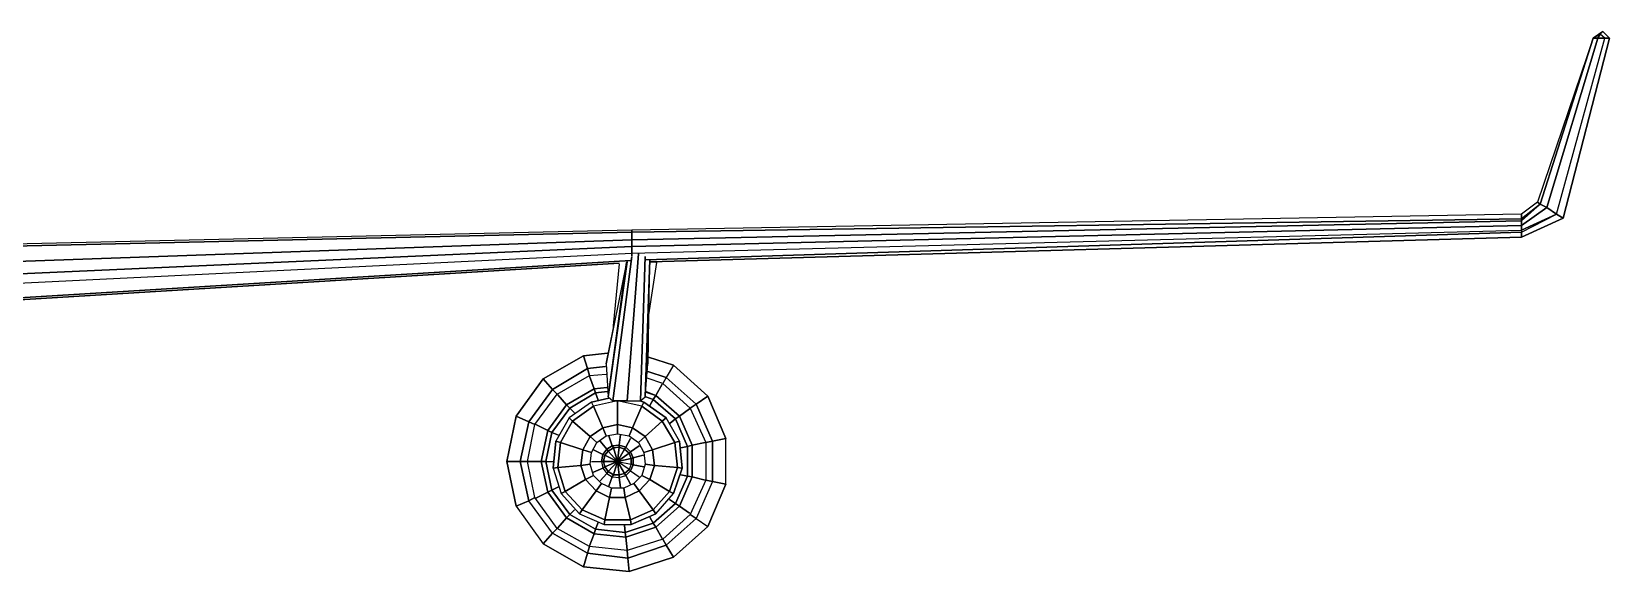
# Model space of a CAD drawing. Header units: millimetres. Extents: x -2415.6 to -2324.5, y 1851.1 to 1878.7.
# Drawn here: x -2349.7 to -2324.48, y 1853.76 to 1862.39 of the extents above; entities that cross this region are included whole.
import ezdxf

# ---------------------------------------------------------------- set-up
doc = ezdxf.new("R2010")
doc.units = ezdxf.units.MM
doc.header["$LTSCALE"] = 10
doc.layers.add('Aeronaves', color=2, linetype='Continuous')

msp = doc.modelspace()

# ---------------------------------------------------------------- linework, layer by layer
at = {"layer": 'Aeronaves'}
for p, q in [((-2324.739, 1862.281), (-2325.63, 1859.661)), ((-2324.739, 1862.281), (-2325.63, 1859.661)), ((-2325.587, 1859.629), (-2324.739, 1862.281)), ((-2324.739, 1862.281), (-2325.587, 1859.629)), ((-2325.48, 1859.575), (-2324.664, 1862.281)), ((-2324.664, 1862.281), (-2325.48, 1859.575)), ((-2325.329, 1859.468), (-2324.556, 1862.281)), ((-2325.329, 1859.468), (-2324.556, 1862.281)), ((-2324.481, 1862.281), (-2325.222, 1859.403)), ((-2325.222, 1859.403), (-2324.481, 1862.281)), ((-2324.588, 1862.389), (-2324.739, 1862.281)), ((-2324.588, 1862.389), (-2324.739, 1862.281)), ((-2324.631, 1862.346), (-2324.739, 1862.281)), ((-2324.739, 1862.281), (-2324.631, 1862.346)), ((-2324.739, 1862.281), (-2324.664, 1862.281)), ((-2324.664, 1862.281), (-2324.739, 1862.281)), ((-2324.664, 1862.281), (-2324.631, 1862.346)), ((-2324.631, 1862.346), (-2324.664, 1862.281)), ((-2324.664, 1862.281), (-2324.556, 1862.281)), ((-2324.556, 1862.281), (-2324.664, 1862.281)), ((-2324.631, 1862.346), (-2324.588, 1862.389)), ((-2324.631, 1862.346), (-2324.588, 1862.389)), ((-2324.556, 1862.281), (-2324.631, 1862.346)), ((-2324.556, 1862.281), (-2324.631, 1862.346)), ((-2324.588, 1862.389), (-2324.481, 1862.281)), ((-2324.481, 1862.281), (-2324.588, 1862.389)), ((-2324.556, 1862.281), (-2324.481, 1862.281)), ((-2324.481, 1862.281), (-2324.556, 1862.281)), ((-2325.888, 1859.468), (-2340.105, 1859.21)), ((-2325.888, 1859.468), (-2340.105, 1859.21)), ((-2325.63, 1859.661), (-2325.888, 1859.468)), ((-2325.63, 1859.661), (-2325.888, 1859.468)), ((-2325.888, 1859.393), (-2325.587, 1859.629)), ((-2325.888, 1859.36), (-2325.587, 1859.629)), ((-2325.587, 1859.629), (-2325.888, 1859.393)), ((-2325.587, 1859.629), (-2325.888, 1859.36)), ((-2325.48, 1859.575), (-2325.888, 1859.285)), ((-2325.888, 1859.285), (-2325.48, 1859.575)), ((-2325.888, 1859.393), (-2325.888, 1859.468)), ((-2325.888, 1859.468), (-2325.888, 1859.393)), ((-2325.888, 1859.178), (-2325.329, 1859.468)), ((-2325.888, 1859.21), (-2325.329, 1859.468)), ((-2325.329, 1859.468), (-2325.888, 1859.21)), ((-2325.888, 1859.178), (-2325.329, 1859.468)), ((-2325.587, 1859.629), (-2325.63, 1859.661)), ((-2325.63, 1859.661), (-2325.587, 1859.629)), ((-2325.587, 1859.629), (-2325.48, 1859.575)), ((-2325.48, 1859.575), (-2325.587, 1859.629)), ((-2325.48, 1859.575), (-2325.329, 1859.468)), ((-2325.329, 1859.468), (-2325.48, 1859.575)), ((-2325.222, 1859.403), (-2325.329, 1859.468)), ((-2325.329, 1859.468), (-2325.222, 1859.403)), ((-2340.105, 1859.21), (-2351.563, 1858.952)), ((-2340.105, 1859.21), (-2351.563, 1858.952)), ((-2340.105, 1859.178), (-2325.888, 1859.393)), ((-2325.888, 1859.393), (-2340.105, 1859.178)), ((-2325.888, 1859.36), (-2340.105, 1859.06)), ((-2340.105, 1859.06), (-2325.888, 1859.36)), ((-2340.105, 1858.952), (-2325.888, 1859.285)), ((-2325.888, 1859.285), (-2340.105, 1858.952)), ((-2340.105, 1858.845), (-2325.888, 1859.21)), ((-2340.105, 1858.845), (-2325.888, 1859.21)), ((-2340.105, 1859.21), (-2340.105, 1859.178)), ((-2340.105, 1859.178), (-2340.105, 1859.21)), ((-2325.222, 1859.403), (-2325.888, 1859.103)), ((-2325.888, 1859.103), (-2325.222, 1859.403)), ((-2325.888, 1859.393), (-2325.888, 1859.36)), ((-2325.888, 1859.36), (-2325.888, 1859.393)), ((-2325.888, 1859.285), (-2325.888, 1859.36)), ((-2325.888, 1859.36), (-2325.888, 1859.285)), ((-2325.888, 1859.285), (-2325.888, 1859.21)), ((-2325.888, 1859.21), (-2325.888, 1859.285)), ((-2325.888, 1859.21), (-2325.888, 1859.178)), ((-2325.888, 1859.21), (-2325.888, 1859.178)), ((-2351.563, 1858.92), (-2340.105, 1859.178)), ((-2340.105, 1859.178), (-2351.563, 1858.92)), ((-2351.563, 1858.652), (-2340.105, 1859.06)), ((-2340.105, 1859.06), (-2351.563, 1858.652)), ((-2351.563, 1858.437), (-2340.105, 1858.952)), ((-2340.105, 1858.952), (-2351.563, 1858.437)), ((-2340.105, 1859.06), (-2340.105, 1859.178)), ((-2340.105, 1859.178), (-2340.105, 1859.06)), ((-2340.105, 1859.06), (-2340.105, 1858.952)), ((-2340.105, 1858.952), (-2340.105, 1859.06)), ((-2340.105, 1858.952), (-2340.105, 1858.845)), ((-2340.105, 1858.845), (-2340.105, 1858.952)), ((-2339.88, 1858.738), (-2325.888, 1859.178)), ((-2325.888, 1859.178), (-2339.88, 1858.738)), ((-2325.888, 1859.103), (-2339.805, 1858.705)), ((-2339.805, 1858.705), (-2325.888, 1859.103)), ((-2325.888, 1859.103), (-2325.888, 1859.178)), ((-2325.888, 1859.178), (-2325.888, 1859.103)), ((-2351.563, 1858.287), (-2340.105, 1858.845)), ((-2351.563, 1858.287), (-2340.105, 1858.845)), ((-2340.127, 1858.727), (-2351.563, 1858.029)), ((-2351.563, 1858.029), (-2340.127, 1858.727)), ((-2340.191, 1858.695), (-2340.513, 1857.073)), ((-2340.181, 1858.705), (-2340.481, 1856.547)), ((-2340.481, 1856.547), (-2340.191, 1858.695)), ((-2340.406, 1856.483), (-2340.105, 1858.791)), ((-2340.105, 1858.791), (-2340.406, 1856.483)), ((-2340.181, 1858.716), (-2340.191, 1858.695)), ((-2340.191, 1858.695), (-2340.181, 1858.705)), ((-2339.998, 1858.834), (-2340.181, 1856.483)), ((-2340.181, 1856.483), (-2339.998, 1858.834)), ((-2340.105, 1858.802), (-2340.105, 1858.845)), ((-2340.105, 1858.845), (-2340.105, 1858.802)), ((-2339.891, 1858.791), (-2339.966, 1856.483)), ((-2339.966, 1856.483), (-2339.891, 1858.791)), ((-2339.891, 1856.547), (-2339.815, 1858.738)), ((-2339.815, 1858.738), (-2339.891, 1856.547)), ((-2339.848, 1857.073), (-2339.815, 1858.695)), ((-2339.708, 1858.695), (-2339.837, 1857.857)), ((-2339.815, 1858.738), (-2339.815, 1858.727)), ((-2339.815, 1858.727), (-2339.815, 1858.738)), ((-2339.815, 1858.727), (-2339.815, 1858.673)), ((-2339.815, 1858.716), (-2339.815, 1858.727)), ((-2339.815, 1858.695), (-2339.815, 1858.716)), ((-2339.815, 1858.673), (-2339.805, 1858.705)), ((-2339.805, 1858.705), (-2339.73, 1858.705)), ((-2339.73, 1858.705), (-2339.708, 1858.695)), ((-2339.719, 1858.705), (-2339.708, 1858.695)), ((-2339.708, 1858.695), (-2339.719, 1858.705)), ((-2340.309, 1858.684), (-2351.563, 1857.997)), ((-2351.563, 1857.997), (-2340.309, 1858.684)), ((-2340.395, 1857.685), (-2340.299, 1858.673)), ((-2340.395, 1857.653), (-2340.395, 1857.685)), ((-2339.837, 1857.814), (-2339.848, 1857.073)), ((-2339.837, 1857.857), (-2339.837, 1857.825)), ((-2339.837, 1857.825), (-2339.837, 1857.814)), ((-2340.513, 1857.073), (-2340.395, 1857.653)), ((-2341.523, 1856.837), (-2340.879, 1857.202)), ((-2340.879, 1857.202), (-2341.523, 1856.837)), ((-2340.492, 1857.245), (-2340.879, 1857.202)), ((-2340.879, 1857.202), (-2340.492, 1857.245)), ((-2340.879, 1857.202), (-2340.814, 1856.998)), ((-2340.814, 1856.998), (-2340.879, 1857.202)), ((-2339.837, 1857.181), (-2339.44, 1857.052)), ((-2339.44, 1857.052), (-2339.837, 1857.181)), ((-2339.837, 1857.181), (-2339.44, 1857.052)), ((-2339.44, 1857.052), (-2339.837, 1857.181)), ((-2340.814, 1856.998), (-2341.372, 1856.665)), ((-2341.372, 1856.665), (-2340.814, 1856.998)), ((-2340.524, 1857.03), (-2340.814, 1856.998)), ((-2340.814, 1856.998), (-2340.524, 1857.03)), ((-2340.782, 1856.891), (-2340.814, 1856.998)), ((-2340.814, 1856.998), (-2340.782, 1856.891)), ((-2340.513, 1857.073), (-2340.481, 1856.547)), ((-2339.891, 1856.547), (-2339.848, 1857.073)), ((-2339.848, 1856.955), (-2339.558, 1856.858)), ((-2339.558, 1856.858), (-2339.848, 1856.955)), ((-2339.44, 1857.052), (-2339.558, 1856.858)), ((-2339.44, 1857.052), (-2339.558, 1856.858)), ((-2338.892, 1856.558), (-2339.44, 1857.052)), ((-2339.44, 1857.052), (-2338.892, 1856.558)), ((-2338.892, 1856.558), (-2339.44, 1857.052)), ((-2338.892, 1856.558), (-2339.44, 1857.052)), ((-2341.952, 1856.236), (-2341.523, 1856.837)), ((-2341.523, 1856.837), (-2341.952, 1856.236)), ((-2341.523, 1856.837), (-2341.372, 1856.665)), ((-2341.372, 1856.665), (-2341.523, 1856.837)), ((-2341.297, 1856.59), (-2340.782, 1856.891)), ((-2341.147, 1856.418), (-2340.707, 1856.676)), ((-2340.707, 1856.676), (-2341.147, 1856.418)), ((-2340.782, 1856.891), (-2340.513, 1856.912)), ((-2340.782, 1856.88), (-2340.707, 1856.676)), ((-2340.707, 1856.676), (-2340.782, 1856.88)), ((-2340.707, 1856.676), (-2340.503, 1856.697)), ((-2340.503, 1856.697), (-2340.707, 1856.676)), ((-2340.685, 1856.611), (-2340.707, 1856.676)), ((-2340.707, 1856.676), (-2340.685, 1856.611)), ((-2339.611, 1856.762), (-2339.858, 1856.848)), ((-2339.719, 1856.568), (-2339.622, 1856.751)), ((-2339.622, 1856.751), (-2339.719, 1856.568)), ((-2339.558, 1856.858), (-2339.611, 1856.762)), ((-2339.558, 1856.858), (-2339.611, 1856.762)), ((-2339.611, 1856.762), (-2339.171, 1856.364)), ((-2339.074, 1856.429), (-2339.558, 1856.858)), ((-2339.558, 1856.858), (-2339.074, 1856.429)), ((-2341.372, 1856.665), (-2341.748, 1856.15)), ((-2341.748, 1856.15), (-2341.372, 1856.665)), ((-2341.652, 1856.107), (-2341.297, 1856.59)), ((-2341.297, 1856.59), (-2341.372, 1856.665)), ((-2341.372, 1856.665), (-2341.297, 1856.59)), ((-2341.147, 1856.418), (-2341.287, 1856.579)), ((-2341.287, 1856.579), (-2341.147, 1856.418)), ((-2340.75, 1856.461), (-2341.104, 1856.214)), ((-2340.75, 1856.461), (-2341.104, 1856.214)), ((-2341.093, 1856.364), (-2340.685, 1856.611)), ((-2340.685, 1856.611), (-2341.093, 1856.364)), ((-2340.47, 1856.526), (-2340.75, 1856.461)), ((-2340.47, 1856.526), (-2340.75, 1856.461)), ((-2340.75, 1856.461), (-2340.47, 1856.526)), ((-2340.717, 1856.397), (-2340.75, 1856.461)), ((-2340.717, 1856.397), (-2340.75, 1856.461)), ((-2340.331, 1856.483), (-2340.717, 1856.397)), ((-2340.331, 1856.483), (-2340.717, 1856.397)), ((-2340.492, 1856.633), (-2340.685, 1856.611)), ((-2340.685, 1856.611), (-2340.492, 1856.633)), ((-2340.642, 1856.493), (-2340.685, 1856.611)), ((-2340.685, 1856.611), (-2340.642, 1856.493)), ((-2340.481, 1856.547), (-2340.406, 1856.483)), ((-2340.181, 1856.483), (-2340.406, 1856.483)), ((-2340.406, 1856.483), (-2340.181, 1856.483)), ((-2339.944, 1856.397), (-2340.331, 1856.483)), ((-2340.331, 1856.483), (-2340.331, 1856.107)), ((-2339.944, 1856.397), (-2340.331, 1856.483)), ((-2340.331, 1856.107), (-2340.331, 1856.483)), ((-2340.181, 1856.483), (-2339.966, 1856.483)), ((-2340.181, 1856.483), (-2339.966, 1856.483)), ((-2339.912, 1856.461), (-2339.976, 1856.483)), ((-2339.976, 1856.483), (-2339.912, 1856.461)), ((-2339.912, 1856.461), (-2339.976, 1856.483)), ((-2339.966, 1856.483), (-2339.891, 1856.547)), ((-2339.944, 1856.397), (-2339.912, 1856.461)), ((-2339.912, 1856.461), (-2339.944, 1856.397)), ((-2339.912, 1856.461), (-2339.558, 1856.214)), ((-2339.558, 1856.214), (-2339.912, 1856.461)), ((-2339.558, 1856.214), (-2339.912, 1856.461)), ((-2339.88, 1856.633), (-2339.88, 1856.622)), ((-2339.719, 1856.568), (-2339.88, 1856.633)), ((-2339.88, 1856.622), (-2339.719, 1856.568)), ((-2339.88, 1856.547), (-2339.762, 1856.504)), ((-2339.762, 1856.504), (-2339.88, 1856.547)), ((-2339.815, 1856.407), (-2339.762, 1856.504)), ((-2339.762, 1856.504), (-2339.815, 1856.407)), ((-2339.762, 1856.504), (-2339.719, 1856.568)), ((-2339.719, 1856.568), (-2339.762, 1856.504)), ((-2339.762, 1856.504), (-2339.407, 1856.193)), ((-2339.407, 1856.193), (-2339.762, 1856.504)), ((-2339.719, 1856.568), (-2339.343, 1856.236)), ((-2339.343, 1856.236), (-2339.719, 1856.568)), ((-2339.074, 1856.429), (-2339.171, 1856.364)), ((-2339.171, 1856.364), (-2339.074, 1856.429)), ((-2339.074, 1856.429), (-2338.892, 1856.558)), ((-2338.892, 1856.558), (-2339.074, 1856.429)), ((-2338.817, 1855.838), (-2339.074, 1856.429)), ((-2339.074, 1856.429), (-2338.817, 1855.838)), ((-2338.892, 1856.558), (-2338.602, 1855.881)), ((-2338.602, 1855.881), (-2338.892, 1856.558)), ((-2338.602, 1855.881), (-2338.892, 1856.558)), ((-2338.602, 1855.881), (-2338.892, 1856.558)), ((-2342.103, 1855.516), (-2341.952, 1856.236)), ((-2341.952, 1856.236), (-2342.103, 1855.516)), ((-2342.103, 1855.516), (-2341.952, 1856.236)), ((-2341.952, 1856.236), (-2342.103, 1855.516)), ((-2341.952, 1856.236), (-2341.748, 1856.15)), ((-2341.748, 1856.15), (-2341.952, 1856.236)), ((-2341.448, 1856.01), (-2341.147, 1856.418)), ((-2341.147, 1856.418), (-2341.448, 1856.01)), ((-2341.383, 1855.978), (-2341.093, 1856.364)), ((-2341.093, 1856.364), (-2341.383, 1855.978)), ((-2341.104, 1856.214), (-2341.319, 1855.838)), ((-2341.104, 1856.214), (-2341.319, 1855.838)), ((-2341.093, 1856.364), (-2341.147, 1856.418)), ((-2341.147, 1856.418), (-2341.093, 1856.364)), ((-2341.104, 1856.214), (-2341.05, 1856.16)), ((-2341.05, 1856.16), (-2341.104, 1856.214)), ((-2341.018, 1856.289), (-2341.093, 1856.364)), ((-2341.093, 1856.364), (-2341.018, 1856.289)), ((-2341.05, 1856.16), (-2340.717, 1856.397)), ((-2340.717, 1856.397), (-2341.05, 1856.16)), ((-2340.717, 1856.397), (-2340.567, 1856.053)), ((-2340.567, 1856.053), (-2340.717, 1856.397)), ((-2340.095, 1856.053), (-2339.944, 1856.397)), ((-2339.944, 1856.397), (-2340.095, 1856.053)), ((-2339.622, 1856.16), (-2339.944, 1856.397)), ((-2339.944, 1856.397), (-2339.622, 1856.16)), ((-2339.558, 1856.214), (-2339.622, 1856.16)), ((-2339.622, 1856.16), (-2339.558, 1856.214)), ((-2339.343, 1855.838), (-2339.558, 1856.214)), ((-2339.343, 1855.838), (-2339.558, 1856.214)), ((-2339.493, 1856.128), (-2339.407, 1856.193)), ((-2339.407, 1856.193), (-2339.493, 1856.128)), ((-2339.407, 1856.193), (-2339.343, 1856.236)), ((-2339.343, 1856.236), (-2339.407, 1856.193)), ((-2339.407, 1856.193), (-2339.214, 1855.752)), ((-2339.214, 1855.752), (-2339.407, 1856.193)), ((-2339.182, 1856.354), (-2339.343, 1856.236)), ((-2339.343, 1856.236), (-2339.182, 1856.354)), ((-2339.343, 1856.236), (-2339.139, 1855.774)), ((-2339.139, 1855.774), (-2339.343, 1856.236)), ((-2339.171, 1856.364), (-2338.924, 1855.817)), ((-2341.748, 1856.15), (-2341.888, 1855.516)), ((-2341.888, 1855.516), (-2341.748, 1856.15)), ((-2341.77, 1855.516), (-2341.652, 1856.107)), ((-2341.652, 1856.107), (-2341.748, 1856.15)), ((-2341.748, 1856.15), (-2341.652, 1856.107)), ((-2341.641, 1856.107), (-2341.448, 1856.01)), ((-2341.448, 1856.01), (-2341.641, 1856.107)), ((-2341.555, 1855.516), (-2341.448, 1856.01)), ((-2341.448, 1856.01), (-2341.555, 1855.516)), ((-2341.48, 1855.516), (-2341.383, 1855.978)), ((-2341.383, 1855.978), (-2341.48, 1855.516)), ((-2341.383, 1855.978), (-2341.448, 1856.01)), ((-2341.448, 1856.01), (-2341.383, 1855.978)), ((-2341.276, 1855.935), (-2341.383, 1855.978)), ((-2341.383, 1855.978), (-2341.276, 1855.935)), ((-2341.05, 1856.16), (-2341.244, 1855.817)), ((-2341.244, 1855.817), (-2341.05, 1856.16)), ((-2341.05, 1856.16), (-2340.771, 1855.913)), ((-2340.771, 1855.913), (-2341.05, 1856.16)), ((-2340.567, 1856.053), (-2340.771, 1855.913)), ((-2340.771, 1855.913), (-2340.567, 1856.053)), ((-2340.664, 1855.817), (-2340.513, 1855.924)), ((-2340.331, 1856.107), (-2340.567, 1856.053)), ((-2340.567, 1856.053), (-2340.331, 1856.107)), ((-2340.567, 1856.053), (-2340.513, 1855.924)), ((-2340.513, 1855.924), (-2340.567, 1856.053)), ((-2340.513, 1855.924), (-2340.331, 1855.956)), ((-2340.47, 1855.924), (-2340.417, 1855.763)), ((-2340.417, 1855.763), (-2340.47, 1855.924)), ((-2340.331, 1856.107), (-2340.331, 1855.956)), ((-2340.095, 1856.053), (-2340.331, 1856.107)), ((-2340.331, 1856.107), (-2340.095, 1856.053)), ((-2340.331, 1855.956), (-2340.331, 1856.107)), ((-2340.331, 1855.956), (-2340.148, 1855.924)), ((-2340.288, 1855.946), (-2340.309, 1855.774)), ((-2340.309, 1855.774), (-2340.288, 1855.946)), ((-2340.148, 1855.924), (-2340.095, 1856.053)), ((-2340.095, 1856.053), (-2340.148, 1855.924)), ((-2340.148, 1855.924), (-2339.998, 1855.817)), ((-2339.891, 1855.913), (-2340.095, 1856.053)), ((-2340.095, 1856.053), (-2339.891, 1855.913)), ((-2339.891, 1855.913), (-2339.622, 1856.16)), ((-2339.622, 1856.16), (-2339.891, 1855.913)), ((-2339.418, 1855.817), (-2339.622, 1856.16)), ((-2339.622, 1856.16), (-2339.418, 1855.817)), ((-2341.319, 1855.838), (-2341.362, 1855.409)), ((-2341.362, 1855.409), (-2341.319, 1855.838)), ((-2341.319, 1855.838), (-2341.362, 1855.409)), ((-2341.319, 1855.838), (-2341.244, 1855.817)), ((-2341.319, 1855.838), (-2341.244, 1855.817)), ((-2341.244, 1855.817), (-2341.319, 1855.838)), ((-2341.244, 1855.817), (-2341.287, 1855.419)), ((-2341.287, 1855.419), (-2341.244, 1855.817)), ((-2341.244, 1855.817), (-2340.889, 1855.699)), ((-2340.889, 1855.699), (-2341.244, 1855.817)), ((-2340.889, 1855.699), (-2340.921, 1855.452)), ((-2340.921, 1855.452), (-2340.889, 1855.699)), ((-2340.771, 1855.913), (-2340.889, 1855.699)), ((-2340.889, 1855.699), (-2340.771, 1855.913)), ((-2340.889, 1855.699), (-2340.75, 1855.656)), ((-2340.75, 1855.656), (-2340.889, 1855.699)), ((-2340.771, 1855.913), (-2340.664, 1855.817)), ((-2340.664, 1855.817), (-2340.771, 1855.913)), ((-2340.75, 1855.656), (-2340.664, 1855.817)), ((-2340.717, 1855.699), (-2340.567, 1855.623)), ((-2340.567, 1855.623), (-2340.717, 1855.699)), ((-2340.61, 1855.838), (-2340.503, 1855.709)), ((-2340.503, 1855.709), (-2340.61, 1855.838)), ((-2340.567, 1855.623), (-2340.503, 1855.709)), ((-2340.503, 1855.709), (-2340.567, 1855.623)), ((-2340.535, 1855.613), (-2340.481, 1855.677)), ((-2340.481, 1855.677), (-2340.535, 1855.613)), ((-2340.503, 1855.709), (-2340.417, 1855.763)), ((-2340.417, 1855.763), (-2340.503, 1855.709)), ((-2340.503, 1855.709), (-2340.481, 1855.677)), ((-2340.481, 1855.677), (-2340.503, 1855.709)), ((-2340.481, 1855.677), (-2340.395, 1855.731)), ((-2340.395, 1855.731), (-2340.481, 1855.677)), ((-2340.481, 1855.677), (-2340.331, 1855.516)), ((-2340.331, 1855.516), (-2340.481, 1855.677)), ((-2340.417, 1855.763), (-2340.309, 1855.774)), ((-2340.309, 1855.774), (-2340.417, 1855.763)), ((-2340.417, 1855.763), (-2340.395, 1855.731)), ((-2340.395, 1855.731), (-2340.417, 1855.763)), ((-2340.395, 1855.731), (-2340.309, 1855.742)), ((-2340.309, 1855.742), (-2340.395, 1855.731)), ((-2340.395, 1855.731), (-2340.331, 1855.516)), ((-2340.331, 1855.516), (-2340.395, 1855.731)), ((-2340.309, 1855.742), (-2340.331, 1855.516)), ((-2340.331, 1855.516), (-2340.309, 1855.742)), ((-2340.223, 1855.709), (-2340.331, 1855.516)), ((-2340.331, 1855.516), (-2340.223, 1855.709)), ((-2340.309, 1855.774), (-2340.202, 1855.742)), ((-2340.202, 1855.742), (-2340.309, 1855.774)), ((-2340.309, 1855.774), (-2340.309, 1855.742)), ((-2340.309, 1855.742), (-2340.309, 1855.774)), ((-2340.309, 1855.742), (-2340.223, 1855.709)), ((-2340.223, 1855.709), (-2340.309, 1855.742)), ((-2340.202, 1855.742), (-2340.223, 1855.709)), ((-2340.223, 1855.709), (-2340.202, 1855.742)), ((-2340.223, 1855.709), (-2340.148, 1855.645)), ((-2340.148, 1855.645), (-2340.223, 1855.709)), ((-2340.127, 1855.881), (-2340.202, 1855.742)), ((-2340.202, 1855.742), (-2340.127, 1855.881)), ((-2340.202, 1855.742), (-2340.127, 1855.666)), ((-2340.127, 1855.666), (-2340.202, 1855.742)), ((-2340.127, 1855.666), (-2340.148, 1855.645)), ((-2340.148, 1855.645), (-2340.127, 1855.666)), ((-2339.987, 1855.763), (-2340.127, 1855.666)), ((-2340.127, 1855.666), (-2339.987, 1855.763)), ((-2340.127, 1855.666), (-2340.084, 1855.57)), ((-2340.084, 1855.57), (-2340.127, 1855.666)), ((-2339.998, 1855.817), (-2339.891, 1855.913)), ((-2339.891, 1855.913), (-2339.998, 1855.817)), ((-2339.998, 1855.817), (-2339.912, 1855.656)), ((-2339.912, 1855.656), (-2339.772, 1855.699)), ((-2339.772, 1855.699), (-2339.912, 1855.656)), ((-2339.772, 1855.699), (-2339.891, 1855.913)), ((-2339.891, 1855.913), (-2339.772, 1855.699)), ((-2339.772, 1855.699), (-2339.418, 1855.817)), ((-2339.418, 1855.817), (-2339.772, 1855.699)), ((-2339.74, 1855.452), (-2339.772, 1855.699)), ((-2339.772, 1855.699), (-2339.74, 1855.452)), ((-2339.418, 1855.817), (-2339.343, 1855.838)), ((-2339.343, 1855.838), (-2339.418, 1855.817)), ((-2339.375, 1855.419), (-2339.418, 1855.817)), ((-2339.418, 1855.817), (-2339.375, 1855.419)), ((-2339.3, 1855.409), (-2339.343, 1855.838)), ((-2339.343, 1855.838), (-2339.3, 1855.409)), ((-2339.3, 1855.409), (-2339.343, 1855.838)), ((-2339.321, 1855.731), (-2339.214, 1855.752)), ((-2339.214, 1855.752), (-2339.321, 1855.731)), ((-2339.214, 1855.752), (-2339.139, 1855.774)), ((-2339.139, 1855.774), (-2339.214, 1855.752)), ((-2339.214, 1855.752), (-2339.214, 1855.28)), ((-2339.214, 1855.28), (-2339.214, 1855.752)), ((-2338.935, 1855.817), (-2339.139, 1855.774)), ((-2339.139, 1855.774), (-2338.935, 1855.817)), ((-2339.139, 1855.774), (-2339.139, 1855.269)), ((-2339.139, 1855.269), (-2339.139, 1855.774)), ((-2338.817, 1855.838), (-2338.924, 1855.817)), ((-2338.924, 1855.817), (-2338.817, 1855.838)), ((-2338.924, 1855.817), (-2338.924, 1855.215)), ((-2338.817, 1855.838), (-2338.602, 1855.881)), ((-2338.602, 1855.881), (-2338.817, 1855.838)), ((-2338.817, 1855.194), (-2338.817, 1855.838)), ((-2338.817, 1855.838), (-2338.817, 1855.194)), ((-2338.602, 1855.151), (-2338.602, 1855.881)), ((-2338.602, 1855.151), (-2338.602, 1855.881)), ((-2341.952, 1854.797), (-2342.103, 1855.516)), ((-2342.103, 1855.516), (-2341.952, 1854.797)), ((-2341.888, 1855.516), (-2342.103, 1855.516)), ((-2342.103, 1855.516), (-2341.888, 1855.516)), ((-2341.888, 1855.516), (-2341.748, 1854.883)), ((-2341.748, 1854.883), (-2341.888, 1855.516)), ((-2341.77, 1855.516), (-2341.888, 1855.516)), ((-2341.888, 1855.516), (-2341.77, 1855.516)), ((-2341.652, 1854.936), (-2341.77, 1855.516)), ((-2341.759, 1855.516), (-2341.555, 1855.516)), ((-2341.555, 1855.516), (-2341.759, 1855.516)), ((-2341.555, 1855.516), (-2341.48, 1855.516)), ((-2341.555, 1855.516), (-2341.448, 1855.022)), ((-2341.448, 1855.022), (-2341.555, 1855.516)), ((-2341.48, 1855.516), (-2341.555, 1855.516)), ((-2341.555, 1855.516), (-2341.48, 1855.516)), ((-2341.48, 1855.516), (-2341.362, 1855.516)), ((-2341.48, 1855.516), (-2341.383, 1855.054)), ((-2341.383, 1855.054), (-2341.48, 1855.516)), ((-2341.48, 1855.516), (-2341.362, 1855.516)), ((-2341.287, 1855.419), (-2341.362, 1855.409)), ((-2341.362, 1855.409), (-2341.287, 1855.419)), ((-2341.287, 1855.419), (-2341.362, 1855.409)), ((-2341.287, 1855.419), (-2340.921, 1855.452)), ((-2340.921, 1855.452), (-2341.287, 1855.419)), ((-2341.168, 1855.033), (-2341.287, 1855.419)), ((-2341.287, 1855.419), (-2341.168, 1855.033)), ((-2340.921, 1855.452), (-2340.771, 1855.473)), ((-2340.771, 1855.473), (-2340.921, 1855.452)), ((-2340.921, 1855.452), (-2340.846, 1855.226)), ((-2340.846, 1855.226), (-2340.921, 1855.452)), ((-2340.771, 1855.473), (-2340.75, 1855.656)), ((-2340.717, 1855.291), (-2340.771, 1855.473)), ((-2340.75, 1855.516), (-2340.589, 1855.516)), ((-2340.75, 1855.516), (-2340.589, 1855.516)), ((-2340.589, 1855.516), (-2340.567, 1855.623)), ((-2340.567, 1855.623), (-2340.589, 1855.516)), ((-2340.589, 1855.516), (-2340.567, 1855.409)), ((-2340.556, 1855.516), (-2340.589, 1855.516)), ((-2340.589, 1855.516), (-2340.567, 1855.409)), ((-2340.589, 1855.516), (-2340.556, 1855.516)), ((-2340.567, 1855.623), (-2340.535, 1855.613)), ((-2340.535, 1855.613), (-2340.567, 1855.623)), ((-2340.535, 1855.43), (-2340.567, 1855.409)), ((-2340.567, 1855.409), (-2340.535, 1855.43)), ((-2340.556, 1855.516), (-2340.535, 1855.613)), ((-2340.535, 1855.613), (-2340.556, 1855.516)), ((-2340.535, 1855.43), (-2340.556, 1855.516)), ((-2340.556, 1855.516), (-2340.535, 1855.43)), ((-2340.331, 1855.516), (-2340.556, 1855.516)), ((-2340.556, 1855.516), (-2340.331, 1855.516)), ((-2340.331, 1855.516), (-2340.535, 1855.613)), ((-2340.535, 1855.613), (-2340.331, 1855.516)), ((-2340.331, 1855.516), (-2340.535, 1855.43)), ((-2340.535, 1855.43), (-2340.331, 1855.516)), ((-2340.481, 1855.355), (-2340.535, 1855.43)), ((-2340.535, 1855.43), (-2340.481, 1855.355)), ((-2340.481, 1855.355), (-2340.331, 1855.516)), ((-2340.331, 1855.516), (-2340.481, 1855.355)), ((-2340.395, 1855.301), (-2340.331, 1855.516)), ((-2340.331, 1855.516), (-2340.395, 1855.301)), ((-2340.148, 1855.645), (-2340.331, 1855.516)), ((-2340.331, 1855.516), (-2340.148, 1855.645)), ((-2340.331, 1855.516), (-2340.116, 1855.559)), ((-2340.116, 1855.559), (-2340.331, 1855.516)), ((-2340.309, 1855.301), (-2340.331, 1855.516)), ((-2340.223, 1855.323), (-2340.331, 1855.516)), ((-2340.331, 1855.516), (-2340.309, 1855.301)), ((-2340.148, 1855.387), (-2340.331, 1855.516)), ((-2340.331, 1855.516), (-2340.223, 1855.323)), ((-2340.331, 1855.516), (-2340.116, 1855.473)), ((-2340.148, 1855.387), (-2340.331, 1855.516)), ((-2340.331, 1855.516), (-2340.116, 1855.473)), ((-2340.148, 1855.645), (-2340.116, 1855.559)), ((-2340.116, 1855.559), (-2340.148, 1855.645)), ((-2340.116, 1855.473), (-2340.148, 1855.387)), ((-2340.116, 1855.473), (-2340.148, 1855.387)), ((-2340.127, 1855.366), (-2340.084, 1855.462)), ((-2340.084, 1855.462), (-2340.127, 1855.366)), ((-2340.084, 1855.57), (-2340.116, 1855.559)), ((-2340.116, 1855.559), (-2340.084, 1855.57)), ((-2340.116, 1855.559), (-2340.116, 1855.473)), ((-2340.116, 1855.473), (-2340.116, 1855.559)), ((-2340.084, 1855.462), (-2340.116, 1855.473)), ((-2340.084, 1855.462), (-2340.116, 1855.473)), ((-2340.116, 1855.473), (-2340.084, 1855.462)), ((-2339.923, 1855.613), (-2340.084, 1855.57)), ((-2340.084, 1855.57), (-2339.923, 1855.613)), ((-2340.084, 1855.57), (-2340.084, 1855.462)), ((-2340.084, 1855.462), (-2340.084, 1855.57)), ((-2339.912, 1855.43), (-2340.084, 1855.462)), ((-2340.084, 1855.462), (-2339.912, 1855.43)), ((-2339.891, 1855.473), (-2339.944, 1855.291)), ((-2339.912, 1855.656), (-2339.891, 1855.473)), ((-2339.891, 1855.473), (-2339.74, 1855.452)), ((-2339.74, 1855.452), (-2339.891, 1855.473)), ((-2339.815, 1855.226), (-2339.74, 1855.452)), ((-2339.74, 1855.452), (-2339.815, 1855.226)), ((-2339.74, 1855.452), (-2339.375, 1855.419)), ((-2339.375, 1855.419), (-2339.74, 1855.452)), ((-2339.504, 1855.033), (-2339.375, 1855.419)), ((-2339.375, 1855.419), (-2339.504, 1855.033)), ((-2339.375, 1855.419), (-2339.3, 1855.409)), ((-2339.3, 1855.409), (-2339.375, 1855.419)), ((-2341.362, 1855.409), (-2341.233, 1855.001)), ((-2341.362, 1855.409), (-2341.233, 1855.001)), ((-2341.168, 1855.033), (-2340.846, 1855.226)), ((-2340.846, 1855.226), (-2341.168, 1855.033)), ((-2340.846, 1855.226), (-2340.717, 1855.291)), ((-2340.717, 1855.291), (-2340.846, 1855.226)), ((-2340.846, 1855.226), (-2340.674, 1855.044)), ((-2340.674, 1855.044), (-2340.846, 1855.226)), ((-2340.717, 1855.344), (-2340.567, 1855.409)), ((-2340.567, 1855.409), (-2340.717, 1855.344)), ((-2340.589, 1855.162), (-2340.717, 1855.291)), ((-2340.589, 1855.162), (-2340.674, 1855.044)), ((-2340.674, 1855.044), (-2340.589, 1855.162)), ((-2340.61, 1855.205), (-2340.503, 1855.323)), ((-2340.503, 1855.323), (-2340.61, 1855.205)), ((-2340.427, 1855.087), (-2340.589, 1855.162)), ((-2340.567, 1855.409), (-2340.503, 1855.323)), ((-2340.567, 1855.409), (-2340.503, 1855.323)), ((-2340.481, 1855.355), (-2340.503, 1855.323)), ((-2340.503, 1855.323), (-2340.481, 1855.355)), ((-2340.503, 1855.323), (-2340.417, 1855.269)), ((-2340.503, 1855.323), (-2340.417, 1855.269)), ((-2340.395, 1855.301), (-2340.481, 1855.355)), ((-2340.481, 1855.355), (-2340.395, 1855.301)), ((-2340.47, 1855.119), (-2340.417, 1855.269)), ((-2340.417, 1855.269), (-2340.47, 1855.119)), ((-2340.395, 1855.301), (-2340.417, 1855.269)), ((-2340.417, 1855.269), (-2340.395, 1855.301)), ((-2340.417, 1855.269), (-2340.309, 1855.258)), ((-2340.417, 1855.269), (-2340.309, 1855.258)), ((-2340.309, 1855.301), (-2340.395, 1855.301)), ((-2340.395, 1855.301), (-2340.309, 1855.301)), ((-2340.223, 1855.323), (-2340.309, 1855.301)), ((-2340.309, 1855.301), (-2340.223, 1855.323)), ((-2340.309, 1855.301), (-2340.309, 1855.258)), ((-2340.309, 1855.258), (-2340.309, 1855.301)), ((-2340.309, 1855.258), (-2340.202, 1855.291)), ((-2340.309, 1855.258), (-2340.202, 1855.291)), ((-2340.288, 1855.097), (-2340.309, 1855.258)), ((-2340.309, 1855.258), (-2340.288, 1855.097)), ((-2340.073, 1855.162), (-2340.234, 1855.087)), ((-2340.148, 1855.387), (-2340.223, 1855.323)), ((-2340.223, 1855.323), (-2340.148, 1855.387)), ((-2340.223, 1855.323), (-2340.202, 1855.291)), ((-2340.202, 1855.291), (-2340.223, 1855.323)), ((-2340.202, 1855.291), (-2340.127, 1855.366)), ((-2340.202, 1855.291), (-2340.127, 1855.366)), ((-2340.127, 1855.151), (-2340.202, 1855.291)), ((-2340.202, 1855.291), (-2340.127, 1855.151)), ((-2340.127, 1855.366), (-2340.148, 1855.387)), ((-2340.148, 1855.387), (-2340.127, 1855.366)), ((-2340.127, 1855.366), (-2339.987, 1855.269)), ((-2340.127, 1855.366), (-2339.987, 1855.269)), ((-2339.944, 1855.291), (-2340.073, 1855.162)), ((-2340.073, 1855.162), (-2339.987, 1855.044)), ((-2339.987, 1855.044), (-2340.073, 1855.162)), ((-2339.987, 1855.044), (-2339.815, 1855.226)), ((-2339.815, 1855.226), (-2339.987, 1855.044)), ((-2339.944, 1855.291), (-2339.815, 1855.226)), ((-2339.815, 1855.226), (-2339.944, 1855.291)), ((-2339.815, 1855.226), (-2339.504, 1855.033)), ((-2339.504, 1855.033), (-2339.815, 1855.226)), ((-2339.3, 1855.409), (-2339.44, 1855.001)), ((-2339.44, 1855.001), (-2339.3, 1855.409)), ((-2339.44, 1855.001), (-2339.3, 1855.409)), ((-2339.407, 1854.84), (-2339.214, 1855.28)), ((-2339.214, 1855.28), (-2339.407, 1854.84)), ((-2339.343, 1854.797), (-2339.139, 1855.269)), ((-2339.139, 1855.269), (-2339.343, 1854.797)), ((-2339.214, 1855.28), (-2339.321, 1855.301)), ((-2339.321, 1855.301), (-2339.214, 1855.28)), ((-2339.214, 1855.28), (-2339.139, 1855.269)), ((-2339.139, 1855.269), (-2339.214, 1855.28)), ((-2339.214, 1855.28), (-2339.139, 1855.269)), ((-2338.924, 1855.215), (-2339.171, 1854.668)), ((-2338.935, 1855.215), (-2339.139, 1855.269)), ((-2339.139, 1855.269), (-2338.935, 1855.215)), ((-2338.817, 1855.194), (-2339.074, 1854.603)), ((-2338.817, 1855.194), (-2339.074, 1854.603)), ((-2338.817, 1855.194), (-2338.924, 1855.215)), ((-2338.924, 1855.215), (-2338.817, 1855.194)), ((-2338.602, 1855.151), (-2338.817, 1855.194)), ((-2338.817, 1855.194), (-2338.602, 1855.151)), ((-2341.748, 1854.883), (-2341.652, 1854.936)), ((-2341.652, 1854.936), (-2341.748, 1854.883)), ((-2341.297, 1854.442), (-2341.652, 1854.936)), ((-2341.641, 1854.926), (-2341.448, 1855.022)), ((-2341.448, 1855.022), (-2341.641, 1854.926)), ((-2341.383, 1855.054), (-2341.448, 1855.022)), ((-2341.448, 1855.022), (-2341.383, 1855.054)), ((-2341.383, 1855.054), (-2341.448, 1855.022)), ((-2341.448, 1855.022), (-2341.147, 1854.614)), ((-2341.147, 1854.614), (-2341.448, 1855.022)), ((-2341.383, 1855.054), (-2341.276, 1855.108)), ((-2341.276, 1855.108), (-2341.383, 1855.054)), ((-2341.383, 1855.054), (-2341.093, 1854.668)), ((-2341.093, 1854.668), (-2341.383, 1855.054)), ((-2341.233, 1855.001), (-2341.168, 1855.033)), ((-2341.168, 1855.033), (-2341.233, 1855.001)), ((-2341.233, 1855.001), (-2340.943, 1854.679)), ((-2341.233, 1855.001), (-2340.943, 1854.679)), ((-2341.168, 1855.033), (-2340.9, 1854.743)), ((-2340.9, 1854.743), (-2341.168, 1855.033)), ((-2340.9, 1854.743), (-2340.674, 1855.044)), ((-2340.674, 1855.044), (-2340.9, 1854.743)), ((-2340.674, 1855.044), (-2340.46, 1854.936)), ((-2340.46, 1854.936), (-2340.674, 1855.044)), ((-2340.46, 1854.936), (-2340.535, 1854.582)), ((-2340.535, 1854.582), (-2340.46, 1854.936)), ((-2340.427, 1855.087), (-2340.46, 1854.936)), ((-2340.46, 1854.936), (-2340.427, 1855.087)), ((-2340.46, 1854.936), (-2340.213, 1854.936)), ((-2340.213, 1854.936), (-2340.46, 1854.936)), ((-2340.234, 1855.087), (-2340.427, 1855.087)), ((-2340.234, 1855.087), (-2340.213, 1854.936)), ((-2340.213, 1854.936), (-2340.234, 1855.087)), ((-2340.213, 1854.936), (-2339.987, 1855.044)), ((-2339.987, 1855.044), (-2340.213, 1854.936)), ((-2340.213, 1854.936), (-2340.127, 1854.582)), ((-2340.127, 1854.582), (-2340.213, 1854.936)), ((-2339.987, 1855.044), (-2339.762, 1854.743)), ((-2339.762, 1854.743), (-2339.987, 1855.044)), ((-2339.762, 1854.743), (-2339.504, 1855.033)), ((-2339.504, 1855.033), (-2339.762, 1854.743)), ((-2339.719, 1854.679), (-2339.44, 1855.001)), ((-2339.719, 1854.679), (-2339.44, 1855.001)), ((-2339.44, 1855.001), (-2339.504, 1855.033)), ((-2339.504, 1855.033), (-2339.44, 1855.001)), ((-2338.892, 1854.474), (-2338.602, 1855.151)), ((-2338.602, 1855.151), (-2338.892, 1854.474)), ((-2338.892, 1854.474), (-2338.602, 1855.151)), ((-2338.892, 1854.474), (-2338.602, 1855.151)), ((-2341.952, 1854.797), (-2341.748, 1854.883)), ((-2341.748, 1854.883), (-2341.952, 1854.797)), ((-2341.952, 1854.797), (-2341.523, 1854.195)), ((-2341.952, 1854.797), (-2341.523, 1854.195)), ((-2341.372, 1854.367), (-2341.748, 1854.883)), ((-2341.372, 1854.367), (-2341.748, 1854.883)), ((-2341.093, 1854.668), (-2341.147, 1854.614)), ((-2341.147, 1854.614), (-2341.093, 1854.668)), ((-2341.018, 1854.743), (-2341.093, 1854.668)), ((-2341.093, 1854.668), (-2341.018, 1854.743)), ((-2341.093, 1854.668), (-2340.685, 1854.432)), ((-2340.685, 1854.432), (-2341.093, 1854.668)), ((-2340.9, 1854.743), (-2340.943, 1854.679)), ((-2340.943, 1854.679), (-2340.9, 1854.743)), ((-2340.943, 1854.679), (-2340.546, 1854.507)), ((-2340.943, 1854.679), (-2340.546, 1854.507)), ((-2340.9, 1854.743), (-2340.535, 1854.582)), ((-2340.535, 1854.582), (-2340.9, 1854.743)), ((-2340.127, 1854.582), (-2339.762, 1854.743)), ((-2339.762, 1854.743), (-2340.127, 1854.582)), ((-2339.719, 1854.679), (-2340.116, 1854.507)), ((-2340.116, 1854.507), (-2339.719, 1854.679)), ((-2340.116, 1854.507), (-2339.719, 1854.679)), ((-2339.407, 1854.84), (-2339.762, 1854.528)), ((-2339.762, 1854.528), (-2339.407, 1854.84)), ((-2339.762, 1854.743), (-2339.719, 1854.679)), ((-2339.719, 1854.679), (-2339.762, 1854.743)), ((-2339.343, 1854.797), (-2339.719, 1854.464)), ((-2339.719, 1854.464), (-2339.343, 1854.797)), ((-2339.171, 1854.668), (-2339.611, 1854.27)), ((-2339.504, 1854.904), (-2339.407, 1854.84)), ((-2339.407, 1854.84), (-2339.504, 1854.904)), ((-2339.407, 1854.84), (-2339.343, 1854.797)), ((-2339.343, 1854.797), (-2339.407, 1854.84)), ((-2339.182, 1854.689), (-2339.343, 1854.797)), ((-2339.343, 1854.797), (-2339.182, 1854.689)), ((-2339.074, 1854.603), (-2339.171, 1854.668)), ((-2339.171, 1854.668), (-2339.074, 1854.603)), ((-2341.372, 1854.367), (-2341.297, 1854.442)), ((-2341.297, 1854.442), (-2341.372, 1854.367)), ((-2341.287, 1854.453), (-2341.297, 1854.442)), ((-2340.782, 1854.152), (-2341.297, 1854.442)), ((-2341.287, 1854.453), (-2341.147, 1854.614)), ((-2341.147, 1854.614), (-2341.287, 1854.453)), ((-2340.707, 1854.356), (-2341.147, 1854.614)), ((-2341.147, 1854.614), (-2340.707, 1854.356)), ((-2340.685, 1854.432), (-2340.707, 1854.356)), ((-2340.707, 1854.356), (-2340.685, 1854.432)), ((-2340.642, 1854.539), (-2340.685, 1854.432)), ((-2340.685, 1854.432), (-2340.642, 1854.539)), ((-2340.213, 1854.378), (-2340.685, 1854.432)), ((-2340.685, 1854.432), (-2340.213, 1854.378)), ((-2340.535, 1854.582), (-2340.546, 1854.507)), ((-2340.535, 1854.582), (-2340.546, 1854.507)), ((-2340.546, 1854.507), (-2340.535, 1854.582)), ((-2340.546, 1854.507), (-2340.535, 1854.582)), ((-2340.546, 1854.507), (-2340.116, 1854.507)), ((-2340.546, 1854.507), (-2340.116, 1854.507)), ((-2340.535, 1854.582), (-2340.127, 1854.582)), ((-2340.127, 1854.582), (-2340.535, 1854.582)), ((-2340.223, 1854.496), (-2340.213, 1854.378)), ((-2340.213, 1854.378), (-2340.223, 1854.496)), ((-2339.762, 1854.528), (-2340.213, 1854.378)), ((-2340.213, 1854.378), (-2339.762, 1854.528)), ((-2339.719, 1854.464), (-2340.202, 1854.303)), ((-2340.202, 1854.303), (-2339.719, 1854.464)), ((-2340.116, 1854.507), (-2340.127, 1854.582)), ((-2340.127, 1854.582), (-2340.116, 1854.507)), ((-2339.815, 1854.625), (-2339.762, 1854.528)), ((-2339.762, 1854.528), (-2339.815, 1854.625)), ((-2339.762, 1854.528), (-2339.719, 1854.464)), ((-2339.719, 1854.464), (-2339.762, 1854.528)), ((-2339.719, 1854.464), (-2339.622, 1854.281)), ((-2339.622, 1854.281), (-2339.719, 1854.464)), ((-2339.558, 1854.174), (-2339.074, 1854.603)), ((-2339.074, 1854.603), (-2339.558, 1854.174)), ((-2338.892, 1854.474), (-2339.44, 1853.981)), ((-2339.44, 1853.981), (-2338.892, 1854.474)), ((-2338.892, 1854.474), (-2339.44, 1853.981)), ((-2339.44, 1853.981), (-2338.892, 1854.474)), ((-2339.074, 1854.603), (-2338.892, 1854.474)), ((-2339.074, 1854.603), (-2338.892, 1854.474)), ((-2341.523, 1854.195), (-2341.372, 1854.367)), ((-2341.372, 1854.367), (-2341.523, 1854.195)), ((-2340.879, 1853.83), (-2341.523, 1854.195)), ((-2341.523, 1854.195), (-2340.879, 1853.83)), ((-2341.372, 1854.367), (-2340.814, 1854.045)), ((-2340.814, 1854.045), (-2341.372, 1854.367)), ((-2340.782, 1854.152), (-2340.814, 1854.045)), ((-2340.814, 1854.045), (-2340.782, 1854.152)), ((-2340.782, 1854.163), (-2340.707, 1854.356)), ((-2340.707, 1854.356), (-2340.782, 1854.163)), ((-2340.181, 1854.088), (-2340.782, 1854.152)), ((-2340.202, 1854.303), (-2340.707, 1854.356)), ((-2340.707, 1854.356), (-2340.202, 1854.303)), ((-2340.213, 1854.378), (-2340.202, 1854.303)), ((-2340.202, 1854.303), (-2340.213, 1854.378)), ((-2340.181, 1854.099), (-2340.202, 1854.303)), ((-2340.202, 1854.303), (-2340.181, 1854.099)), ((-2339.611, 1854.27), (-2340.181, 1854.088)), ((-2339.558, 1854.174), (-2340.17, 1853.97)), ((-2340.17, 1853.97), (-2339.558, 1854.174)), ((-2339.558, 1854.174), (-2339.611, 1854.27)), ((-2339.611, 1854.27), (-2339.558, 1854.174)), ((-2339.44, 1853.981), (-2339.558, 1854.174)), ((-2339.558, 1854.174), (-2339.44, 1853.981)), ((-2340.879, 1853.83), (-2340.814, 1854.045)), ((-2340.814, 1854.045), (-2340.879, 1853.83)), ((-2340.814, 1854.045), (-2340.17, 1853.97)), ((-2340.17, 1853.97), (-2340.814, 1854.045)), ((-2340.17, 1853.97), (-2340.181, 1854.088)), ((-2340.181, 1854.088), (-2340.17, 1853.97)), ((-2340.148, 1853.755), (-2340.17, 1853.97)), ((-2340.17, 1853.97), (-2340.148, 1853.755)), ((-2339.44, 1853.981), (-2340.148, 1853.755)), ((-2340.148, 1853.755), (-2339.44, 1853.981)), ((-2340.879, 1853.83), (-2340.148, 1853.755)), ((-2340.148, 1853.755), (-2340.879, 1853.83))]:
    msp.add_line(p, q, dxfattribs=at)

doc.saveas('drawing.dxf')
